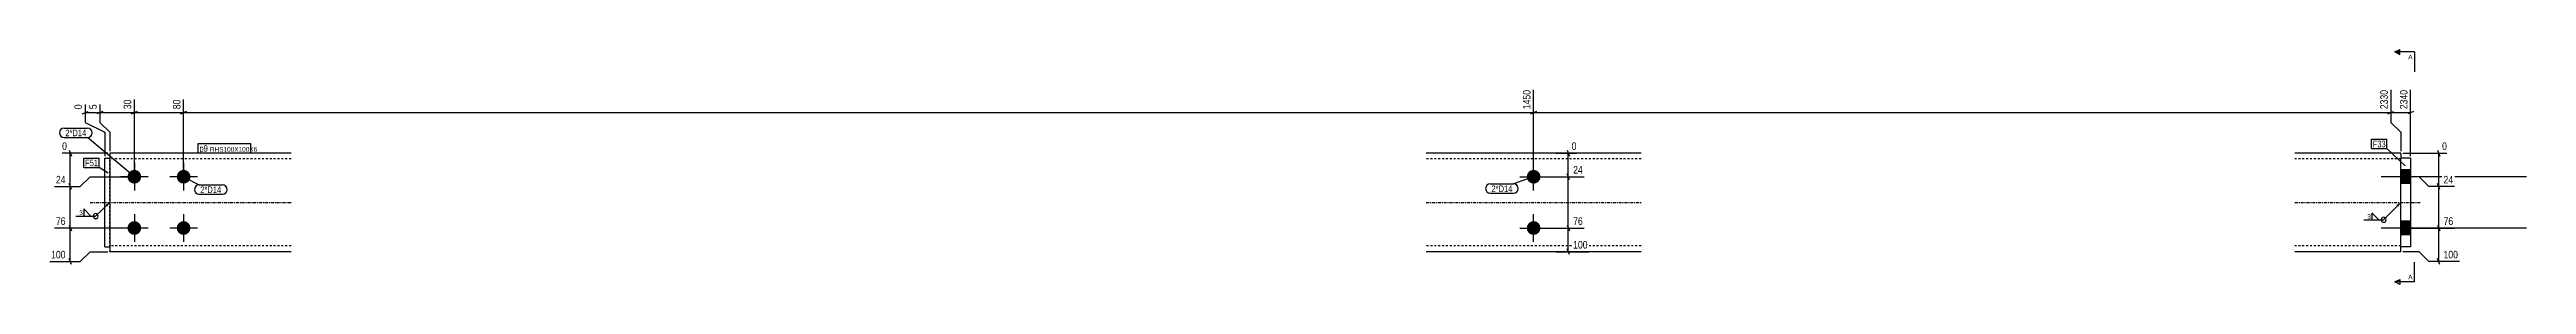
# Model space of a CAD drawing. Header units: millimetres. Extents: x 5 to 23595, y 2 to 841.
# Drawn here: x 21081 to 23595, y 5 to 243 of the extents above; entities that cross this region are included whole.
import ezdxf

# ---------------------------------------------------------------- set-up
doc = ezdxf.new("R2010")
doc.units = ezdxf.units.MM
doc.linetypes.add('DXK_LINE_DOT2', pattern=[3.9198, 1.9599, -1.9599])
doc.linetypes.add('DXK_LINE_DOT3', pattern=[5.9187, 2.979, -0.9799, 0.9799, -0.9799])
for name, color, linetype in [('MÅLSÆTNING', 7, 'Continuous'), ('STÅL', 7, 'Continuous'), ('TEKST', 7, 'Continuous')]:
    doc.layers.add(name, color=color, linetype=linetype)
doc.styles.add('Arial', font='ARIAL.TTF', dxfattribs={"height": 0.2})
doc.styles.add('Arial Narrow', font='ARIALN.TTF', dxfattribs={"height": 0.2})

msp = doc.modelspace()

# ---------------------------------------------------------------- hatches: boundary and pattern name
at = {"layer": 'STÅL', "linetype": 'Continuous'}
for points in [[(21167, 107, -1), (21167, 121, -1)], [(21217, 107, -1), (21217, 121, -1)], [(22587, 121, -1), (22587, 107, -1)], [(23467, 121), (23467, 107), (23477, 107), (23477, 121)], [(21167, 55, -1), (21167, 69, -1)], [(21217, 55, -1), (21217, 69, -1)], [(22587, 69, -1), (22587, 55, -1)], [(23467, 69), (23467, 55), (23477, 55), (23477, 69)]]:
    msp.add_hatch(color=96, dxfattribs=at).paths.add_polyline_path(points)
at = {"layer": 'TEKST', "linetype": 'Continuous'}
for points in [[(21137.6, 85.4), (21142, 88), (21139.3, 83.6)], [(23462.6, 85.3), (23467, 88), (23464.4, 83.5)]]:
    msp.add_hatch(color=3, dxfattribs=at).paths.add_polyline_path(points)

# ---------------------------------------------------------------- linework, layer by layer
at = {"layer": 'MÅLSÆTNING', "color": 7, "linetype": 'Continuous'}
for p, q in [((22587, 116), (22587, 202)), ((22587, 116), (22587, 202)), ((23457, 202), (23457, 169.1)), ((23477, 135), (23477, 202)), ((21114, 177.9), (21120, 180.3)), ((21117, 187.4), (21117, 169.1)), ((21117, 179.1), (21132, 179.1)), ((21135, 180.3), (21129, 177.9)), ((21132, 187.4), (21132, 169.1)), ((21164, 177.9), (21170, 180.3)), ((21167, 116), (21167, 192.3)), ((21220, 180.3), (21214, 177.9)), ((21214, 177.9), (21220, 180.3)), ((21217, 116), (21217, 192.3)), ((21217, 116), (21217, 192.3)), ((21217, 179.1), (22587, 179.1)), ((22590, 180.3), (22584, 177.9)), ((22584, 177.9), (22590, 180.3)), ((22587, 179.1), (23457, 179.1)), ((23454, 177.9), (23460, 180.3)), ((23480, 180.3), (23474, 177.9)), ((21117, 169.1), (21137, 159.1)), ((21132, 169.1), (21142, 159.1)), ((21137, 159.1), (21137, 135)), ((21142, 159.1), (21142, 140)), ((21142, 159.1), (21142, 140)), ((23457, 169.1), (23467, 159.1)), ((23467, 159.1), (23467, 140)), ((23467, 159.1), (23467, 140)), ((21140, 138), (21093.7, 138)), ((21100.8, 141), (21103.2, 135)), ((22609.6, 138), (22630.5, 138)), ((22621, 141), (22623.4, 135)), ((22622.2, 114), (22622.2, 138)), ((23469, 138), (23513.8, 138)), ((23504.3, 141), (23506.7, 135)), ((23505.5, 104), (23505.5, 138)), ((21085.9, 104), (21112, 104)), ((21103.2, 101), (21100.8, 107)), ((21102, 62), (21102, 104)), ((21112, 104), (21122, 114)), ((21112, 104), (21122, 114)), ((21122, 114), (21165, 114)), ((21122, 114), (21165, 114)), ((22589, 114), (22638.3, 114)), ((22589, 114), (22638.3, 114)), ((22623.4, 111), (22621, 117)), ((22623.4, 111), (22621, 117)), ((22622.2, 62), (22622.2, 114)), ((23485.5, 114), (23469, 114)), ((23485.5, 114), (23469, 114)), ((23495.5, 104), (23485.5, 114)), ((23495.5, 104), (23485.5, 114)), ((23521.6, 104), (23495.5, 104)), ((23521.6, 104), (23495.5, 104)), ((23506.7, 101), (23504.3, 107)), ((23506.7, 101), (23504.3, 107)), ((23505.5, 62), (23505.5, 104)), ((21165, 62), (21085.9, 62)), ((21165, 62), (21085.9, 62)), ((21100.8, 65), (21103.2, 59)), ((21100.8, 65), (21103.2, 59)), ((21102, 28), (21102, 62)), ((22589, 62), (22638.3, 62)), ((22589, 62), (22638.3, 62)), ((22621, 65), (22623.4, 59)), ((22621, 65), (22623.4, 59)), ((22622.2, 38), (22622.2, 62)), ((23469, 62), (23521.6, 62)), ((23469, 62), (23521.6, 62)), ((23504.3, 65), (23506.7, 59)), ((23504.3, 65), (23506.7, 59)), ((23505.5, 28), (23505.5, 62)), ((21081.1, 28), (21112, 28)), ((21103.2, 25), (21100.8, 31)), ((21112, 28), (21122, 38)), ((21122, 38), (21140, 38)), ((22609.6, 38), (22643.2, 38)), ((22623.4, 35), (22621, 41)), ((23485.5, 38), (23469, 38)), ((23495.5, 28), (23485.5, 38)), ((23526.5, 28), (23495.5, 28)), ((23506.7, 25), (23504.3, 31))]:
    msp.add_line(p, q, dxfattribs=at)
at = {"layer": 'STÅL', "color": 2, "linetype": 'Continuous'}
for p, q in [((21137, 43), (21137, 133)), ((21137, 133), (21142, 133)), ((21326, 138), (21142, 138)), ((21142, 138), (21142, 38.9)), ((22696, 138), (22478, 138)), ((23467, 138), (23359.5, 138)), ((23467, 137), (23467, 138)), ((23467, 137), (23467, 133)), ((23467, 43), (23467, 133)), ((23477, 133), (23467, 133)), ((23477, 133), (23477, 43)), ((21137, 43), (21142, 43)), ((21142, 38), (21142, 38.9)), ((21326, 38), (21142, 38)), ((22696, 38), (22478, 38)), ((23467, 38), (23359.5, 38)), ((23467, 38), (23467, 43)), ((23477, 43), (23467, 43))]:
    msp.add_line(p, q, dxfattribs=at)
at = {"layer": 'STÅL', "color": 7, "linetype": 'DXK_LINE_DOT2'}
for p, q in [((21142, 43), (21142, 133)), ((21326, 132), (21142, 132)), ((22696, 132), (22478, 132)), ((23467, 132), (23359.5, 132)), ((23467, 44.4), (23467, 133)), ((21142, 44), (21142, 44.4)), ((21326, 44), (21142, 44)), ((22696, 44), (22478, 44)), ((23467, 44), (23359.5, 44)), ((23467, 44), (23467, 44.4)), ((23467, 43), (23467, 44))]:
    msp.add_line(p, q, dxfattribs=at)
at = {"layer": 'STÅL', "color": 96, "linetype": 'Continuous'}
for p, q in [((21167, 128), (21167, 100)), ((21217, 128), (21217, 100)), ((22587, 100), (22587, 128)), ((21181, 114), (21153, 114)), ((21231, 114), (21203, 114)), ((22573, 114), (22601, 114)), ((23594.5, 114), (23447, 114)), ((23477, 121), (23467, 121)), ((23477, 107), (23467, 107)), ((21167, 76), (21167, 48)), ((21217, 76), (21217, 48)), ((22587, 48), (22587, 76)), ((21181, 62), (21153, 62)), ((21231, 62), (21203, 62)), ((22573, 62), (22601, 62)), ((23594.5, 62), (23447, 62)), ((23477, 69), (23467, 69)), ((23477, 55), (23467, 55))]:
    msp.add_line(p, q, dxfattribs=at)
at = {"layer": 'STÅL', "color": 7, "linetype": 'DXK_LINE_DOT3'}
for p, q in [((21122, 88), (21326, 88)), ((22478, 88), (22696, 88)), ((23359.5, 88), (23487, 88))]:
    msp.add_line(p, q, dxfattribs=at)
at = {"layer": 'TEKST', "color": 3, "linetype": 'Continuous'}
for p, q in [((21142, 88), (21127.7, 74.1)), ((23467, 88), (23449.6, 70.4))]:
    msp.add_line(p, q, dxfattribs=at)
for centre in [(21127.7, 74.1), (23449.6, 70.4)]:
    msp.add_arc(centre, 2.5, 270, 90, dxfattribs=at)

# ---------------------------------------------------------------- wipeouts: each hides what was drawn before it
at = {"color": 0, "linetype": 'Continuous'}
for points in [[(23478.9, 233), (23478.9, 238), (23474.5, 238), (23474.5, 233)], [(23478.9, 9.8), (23478.9, 14.8), (23474.5, 14.8), (23474.5, 9.8)]]:
    msp.add_wipeout(points, dxfattribs=at).dxf.layer = 'TEKST'

# ---------------------------------------------------------------- next in the draw order: hatches: boundary and pattern name
at = {"layer": 'TEKST', "linetype": 'Continuous'}
for points in [[(23465.9, 240.5), (23465.9, 238), (23460.9, 240.5)], [(23465.9, 9.8), (23465.9, 7.3), (23460.9, 7.3)]]:
    msp.add_hatch(color=30, dxfattribs=at).paths.add_polyline_path(points)

# ---------------------------------------------------------------- next in the draw order: linework, layer by layer
at = {"layer": 'TEKST', "color": 30, "linetype": 'Continuous'}
for p, q in [((23460.9, 240.5), (23465.9, 243)), ((23460.9, 240.5), (23465.9, 238)), ((23465.9, 238), (23465.9, 243)), ((23460.9, 7.3), (23465.9, 9.8)), ((23465.9, 4.8), (23460.9, 7.3)), ((23465.9, 9.8), (23465.9, 4.8))]:
    msp.add_line(p, q, dxfattribs=at)
at = {"layer": 'TEKST', "color": 7, "linetype": 'Continuous'}
for p, q in [((23480.9, 240.5), (23460.9, 240.5)), ((23480.9, 240.5), (23480.9, 220.5)), ((23480.9, 7.3), (23480.9, 27.3)), ((23480.9, 7.3), (23460.9, 7.3))]:
    msp.add_line(p, q, dxfattribs=at)

# ---------------------------------------------------------------- next in the draw order: texts
at = {"layer": 'TEKST', "color": 3, "linetype": 'Continuous', "style": 'Arial'}
for p in [(23474.5, 233), (23474.5, 9.8)]:
    msp.add_text('A', height=4.78, dxfattribs=at).set_placement(p)

# ---------------------------------------------------------------- next in the draw order: wipeouts: each hides what was drawn before it
at = {"color": 0, "linetype": 'Continuous'}
for points in [[(22585.4, 203.6), (22574.2, 203.6), (22574.2, 180.9), (22585.4, 180.9)], [(23455.4, 203.6), (23444.2, 203.6), (23444.2, 180.9), (23455.4, 180.9)], [(21130.4, 189), (21119.2, 189), (21119.2, 180.9), (21130.4, 180.9)], [(22632.1, 139.6), (22632.1, 150.8), (22624, 150.8), (22624, 139.6)], [(22638.4, 115.6), (22638.4, 126.8), (22625.5, 126.8), (22625.5, 115.6)], [(23515.4, 139.6), (23515.4, 150.8), (23507.3, 150.8), (23507.3, 139.6)], [(21098.8, 105.6), (21098.8, 116.8), (21085.8, 116.8), (21085.8, 105.6)], [(23521.7, 105.6), (23521.7, 116.8), (23508.8, 116.8), (23508.8, 105.6)], [(21098.8, 63.6), (21098.8, 74.8), (21085.8, 74.8), (21085.8, 63.6)], [(22638.4, 63.6), (22638.4, 74.8), (22625.5, 74.8), (22625.5, 63.6)], [(22643.3, 39.6), (22643.3, 50.8), (22625.5, 50.8), (22625.5, 39.6)], [(23521.7, 63.6), (23521.7, 74.8), (23508.8, 74.8), (23508.8, 63.6)], [(21098.8, 29.6), (21098.8, 40.8), (21080.9, 40.8), (21080.9, 29.6)], [(23526.6, 29.6), (23526.6, 40.8), (23508.8, 40.8), (23508.8, 29.6)]]:
    msp.add_wipeout(points, dxfattribs=at).dxf.layer = 'MÅLSÆTNING'
at = {"color": 0}
for points in [[(21241.6, 139.4), (21241.6, 146.4), (21233.1, 146.4), (21233.1, 139.4)], [(21255.2, 97.5), (21255.2, 104.5), (21233.9, 104.5), (21233.9, 97.5)], [(22565.5, 98.5), (22565.5, 105.5), (22544.2, 105.5), (22544.2, 98.5)], [(23436.5, 71), (23436.5, 76.8), (23432.7, 76.8), (23432.7, 71)]]:
    msp.add_wipeout(points, dxfattribs=at).dxf.layer = 'TEKST'

# ---------------------------------------------------------------- next in the draw order: linework, layer by layer
at = {"layer": 'MÅLSÆTNING', "color": 7, "linetype": 'Continuous'}
for p, q in [((23457, 202), (23457, 169.1)), ((21135, 180.3), (21129, 177.9)), ((21132, 187.4), (21132, 169.1)), ((21132, 179.1), (21167, 179.1)), ((23454, 177.9), (23460, 180.3)), ((23457, 179.1), (23477, 179.1)), ((21132, 169.1), (21142, 159.1)), ((23457, 169.1), (23467, 159.1)), ((21102, 104), (21102, 138)), ((21085.9, 104), (21112, 104)), ((21103.2, 101), (21100.8, 107))]:
    msp.add_line(p, q, dxfattribs=at)
at = {"layer": 'TEKST', "color": 3, "linetype": 'Continuous'}
for p, q in [((23444.7, 70.4), (23437.5, 77.5)), ((23437.5, 77.5), (23437.5, 70.4)), ((23429.6, 70.4), (23449.6, 70.4)), ((23437.5, 70.4), (23444.7, 70.4))]:
    msp.add_line(p, q, dxfattribs=at)
msp.add_arc((23449.6, 70.4), 2.5, 90, 270, dxfattribs=at)

# ---------------------------------------------------------------- next in the draw order: texts
at = {"layer": 'MÅLSÆTNING', "color": 3, "linetype": 'Continuous', "style": 'Arial Narrow'}
for s, p in [('1450', (22583.8, 182.5)), ('2330', (23453.8, 182.5))]:
    msp.add_text(s, height=7.64, rotation=90.0002, dxfattribs=at).set_placement(p)
for s, p in [('0', (22625.6, 141.2)), ('0', (23508.9, 141.2)), ('24', (21087.4, 107.2)), ('24', (22627.1, 117.2)), ('24', (23510.4, 107.2)), ('76', (21087.4, 65.2)), ('76', (22627.1, 65.2)), ('76', (23510.4, 65.2)), ('100', (21082.5, 31.2)), ('100', (22627.1, 41.2)), ('100', (23510.4, 31.2))]:
    msp.add_text(s, height=7.64, dxfattribs=at).set_placement(p)
at = {"layer": 'TEKST', "color": 3, "style": 'Arial Narrow'}
msp.add_text('3', height=4.77, dxfattribs=at).set_placement((23433.1, 71.4))

# ---------------------------------------------------------------- next in the draw order: wipeouts: each hides what was drawn before it
at = {"color": 0, "linetype": 'Continuous'}
msp.add_wipeout([(21115.4, 189), (21104.2, 189), (21104.2, 180.9), (21115.4, 180.9)], dxfattribs=at).dxf.layer = 'MÅLSÆTNING'
at = {"color": 0}
for points in [[(21241.6, 139.4), (21241.6, 146.4), (21233.1, 146.4), (21233.1, 139.4)], [(21255.2, 97.5), (21255.2, 104.5), (21233.9, 104.5), (21233.9, 97.5)], [(22565.5, 98.5), (22565.5, 105.5), (22544.2, 105.5), (22544.2, 98.5)], [(21114.6, 74.7), (21114.6, 80.5), (21110.7, 80.5), (21110.7, 74.7)]]:
    msp.add_wipeout(points, dxfattribs=at).dxf.layer = 'TEKST'

# ---------------------------------------------------------------- next in the draw order: linework, layer by layer
at = {"layer": 'TEKST', "color": 7, "linetype": 'Continuous'}
for p, q in [((21217, 114), (21232.7, 105.7)), ((21232.7, 105.7), (21256.4, 105.7)), ((22543, 106.7), (22566.7, 106.7)), ((22587, 114), (22566.7, 106.7)), ((21232.7, 96.3), (21256.4, 96.3)), ((22543, 97.3), (22566.7, 97.3))]:
    msp.add_line(p, q, dxfattribs=at)
at = {"layer": 'TEKST', "color": 3, "linetype": 'Continuous'}
for p, q in [((21122.7, 74.1), (21115.6, 81.3)), ((21115.6, 81.3), (21115.6, 74.1)), ((21107.6, 74.1), (21127.7, 74.1)), ((21115.6, 74.1), (21122.7, 74.1))]:
    msp.add_line(p, q, dxfattribs=at)
at = {"layer": 'TEKST', "color": 7, "linetype": 'Continuous'}
for centre, start, end in [((21232.7, 101), 90, 270), ((21256.4, 101), 270, 90), ((22543, 102), 90, 270), ((22566.7, 102), 270, 90)]:
    msp.add_arc(centre, 4.7, start, end, dxfattribs=at)
at = {"layer": 'TEKST', "color": 3, "linetype": 'Continuous'}
msp.add_arc((21127.7, 74.1), 2.5, 90, 270, dxfattribs=at)

# ---------------------------------------------------------------- next in the draw order: texts
at = {"layer": 'MÅLSÆTNING', "color": 3, "linetype": 'Continuous', "style": 'Arial Narrow'}
for s, p in [('0', (21113.8, 182.5)), ('5', (21128.8, 182.5))]:
    msp.add_text(s, height=7.64, rotation=90.0002, dxfattribs=at).set_placement(p)
at = {"layer": 'TEKST', "color": 3, "style": 'Arial Narrow'}
for s, height, p in [('2*D14', 6.68, (21233.9, 97.5)), ('2*D14', 6.68, (22544.2, 98.5)), ('3', 4.77, (21111.1, 75.1))]:
    msp.add_text(s, height=height, dxfattribs=at).set_placement(p)

# ---------------------------------------------------------------- next in the draw order: wipeouts: each hides what was drawn before it
at = {"color": 0, "linetype": 'Continuous'}
for points in [[(23475.4, 203.6), (23464.2, 203.6), (23464.2, 180.9), (23475.4, 180.9)], [(21165.4, 193.9), (21154.2, 193.9), (21154.2, 180.9), (21165.4, 180.9)], [(21100.2, 139.6), (21100.2, 150.8), (21092.1, 150.8), (21092.1, 139.6)]]:
    msp.add_wipeout(points, dxfattribs=at).dxf.layer = 'MÅLSÆTNING'
at = {"color": 0}
for points in [[(23451.6, 143.9), (23451.6, 150.9), (23438.4, 150.9), (23438.4, 143.9)], [(21283.9, 139.4), (21283.9, 144.4), (21243.7, 144.4), (21243.7, 139.4)]]:
    msp.add_wipeout(points, dxfattribs=at).dxf.layer = 'TEKST'

# ---------------------------------------------------------------- next in the draw order: linework, layer by layer
at = {"layer": 'MÅLSÆTNING', "color": 7, "linetype": 'Continuous'}
for p, q in [((21170, 180.3), (21164, 177.9)), ((21167, 116), (21167, 192.3)), ((21167, 179.1), (21217, 179.1))]:
    msp.add_line(p, q, dxfattribs=at)

# ---------------------------------------------------------------- next in the draw order: texts
at = {"layer": 'MÅLSÆTNING', "color": 3, "linetype": 'Continuous', "style": 'Arial Narrow'}
for s, p in [('2340', (23473.8, 182.5)), ('30', (21163.8, 182.5))]:
    msp.add_text(s, height=7.64, rotation=90.0002, dxfattribs=at).set_placement(p)
msp.add_text('0', height=7.64, dxfattribs=at).set_placement((21093.7, 141.2))

# ---------------------------------------------------------------- next in the draw order: wipeouts: each hides what was drawn before it
at = {"color": 0}
for points in [[(23451.6, 143.9), (23451.6, 150.9), (23438.4, 150.9), (23438.4, 143.9)], [(21283.9, 139.4), (21283.9, 144.4), (21243.7, 144.4), (21243.7, 139.4)]]:
    msp.add_wipeout(points, dxfattribs=at).dxf.layer = 'TEKST'

# ---------------------------------------------------------------- next in the draw order: linework, layer by layer
at = {"layer": 'TEKST', "color": 7, "linetype": 'Continuous'}
for p, q in [((23437.2, 152.1), (23452.8, 152.1)), ((23437.2, 142.7), (23437.2, 152.1)), ((23452.8, 142.7), (23452.8, 152.1)), ((21231.9, 147.6), (21285.1, 147.6)), ((21231.9, 138.2), (21231.9, 147.6)), ((21231.9, 138.2), (21285.1, 138.2)), ((21285.1, 138.2), (21285.1, 147.6)), ((23437.2, 142.7), (23452.8, 142.7)), ((23471.4, 125.1), (23452.8, 142.7))]:
    msp.add_line(p, q, dxfattribs=at)

# ---------------------------------------------------------------- next in the draw order: texts
at = {"layer": 'TEKST', "color": 3, "style": 'Arial Narrow'}
for s, height, p in [('p9', 6.68, (21233.1, 139.4)), ('RHS100X100X6', 4.772, (21243.7, 139.4)), ('F33', 6.68, (23438.4, 143.9))]:
    msp.add_text(s, height=height, dxfattribs=at).set_placement(p)

# ---------------------------------------------------------------- next in the draw order: wipeouts: each hides what was drawn before it
at = {"color": 0, "linetype": 'Continuous'}
msp.add_wipeout([(21215.4, 193.9), (21204.2, 193.9), (21204.2, 180.9), (21215.4, 180.9)], dxfattribs=at).dxf.layer = 'MÅLSÆTNING'
at = {"color": 0}
msp.add_wipeout([(21118.2, 155.1), (21118.2, 162.1), (21096.9, 162.1), (21096.9, 155.1)], dxfattribs=at).dxf.layer = 'TEKST'

# ---------------------------------------------------------------- next in the draw order: texts
at = {"layer": 'MÅLSÆTNING', "color": 3, "linetype": 'Continuous', "style": 'Arial Narrow'}
msp.add_text('80', height=7.64, rotation=90.0002, dxfattribs=at).set_placement((21213.8, 182.5))

# ---------------------------------------------------------------- next in the draw order: wipeouts: each hides what was drawn before it
at = {"color": 0}
msp.add_wipeout([(21118.2, 155.1), (21118.2, 162.1), (21096.9, 162.1), (21096.9, 155.1)], dxfattribs=at).dxf.layer = 'TEKST'

# ---------------------------------------------------------------- next in the draw order: linework, layer by layer
at = {"layer": 'TEKST', "color": 7, "linetype": 'Continuous'}
for p, q in [((21095.7, 163.3), (21119.4, 163.3)), ((21095.7, 153.9), (21119.4, 153.9)), ((21167, 114), (21119.4, 153.9))]:
    msp.add_line(p, q, dxfattribs=at)
for centre, start, end in [((21095.7, 158.6), 90, 270), ((21119.4, 158.6), 270, 90)]:
    msp.add_arc(centre, 4.7, start, end, dxfattribs=at)

# ---------------------------------------------------------------- next in the draw order: texts
at = {"layer": 'TEKST', "color": 3, "style": 'Arial Narrow'}
msp.add_text('2*D14', height=6.68, dxfattribs=at).set_placement((21096.9, 155.1))

# ---------------------------------------------------------------- next in the draw order: wipeouts: each hides what was drawn before it
at = {"color": 0}
msp.add_wipeout([(21130.2, 124.7), (21130.2, 131.7), (21117, 131.7), (21117, 124.7)], dxfattribs=at).dxf.layer = 'TEKST'

# ---------------------------------------------------------------- next in the draw order: wipeouts: each hides what was drawn before it
msp.add_wipeout([(21130.2, 124.7), (21130.2, 131.7), (21117, 131.7), (21117, 124.7)], dxfattribs=at).dxf.layer = 'TEKST'

# ---------------------------------------------------------------- next in the draw order: linework, layer by layer
at = {"layer": 'TEKST', "color": 7, "linetype": 'Continuous'}
for p, q in [((21115.8, 132.9), (21131.4, 132.9)), ((21115.8, 123.5), (21115.8, 132.9)), ((21131.4, 123.5), (21131.4, 132.9)), ((21115.8, 123.5), (21131.4, 123.5)), ((21140.3, 117.6), (21131.4, 123.5))]:
    msp.add_line(p, q, dxfattribs=at)

# ---------------------------------------------------------------- next in the draw order: texts
at = {"layer": 'TEKST', "color": 3, "style": 'Arial Narrow'}
msp.add_text('F51', height=6.68, dxfattribs=at).set_placement((21117, 124.7))

doc.saveas('drawing.dxf')
